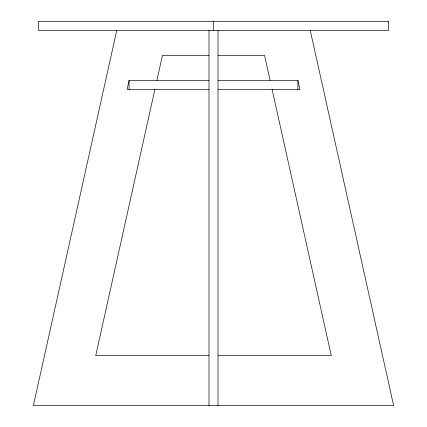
<?xml version="1.0" encoding="UTF-8"?>
<svg xmlns="http://www.w3.org/2000/svg" width="427" height="427" viewBox="0 0 427 427"><rect width="100%" height="100%" fill="white"/><g stroke="black" fill="none" stroke-linecap="round" stroke-linejoin="round"><path stroke-width="0.64" d="M116.758 30.36L33.359 405.65L393.641 405.65L310.242 30.36M208.846 80.399L129.098 80.399L127.097 89.403L208.846 89.403M154.894 89.403L95.739 355.611L208.84 355.611M156.896 80.399L162.457 55.377L208.862 55.377M218.138 55.377L264.543 55.377L270.104 80.399M218.154 80.399L297.902 80.399L299.903 89.403L218.154 89.403M218.16 355.611L331.261 355.611L272.106 89.403M297.902 80.399L297.902 89.403M218.005 30.36L218.005 405.65M213.5 21.35L213.5 30.36M208.995 30.36L208.995 405.65M129.098 80.399L129.098 89.403M388.565 21.35L38.435 21.35L38.435 30.36L388.565 30.36L388.565 21.35"/></g></svg>
